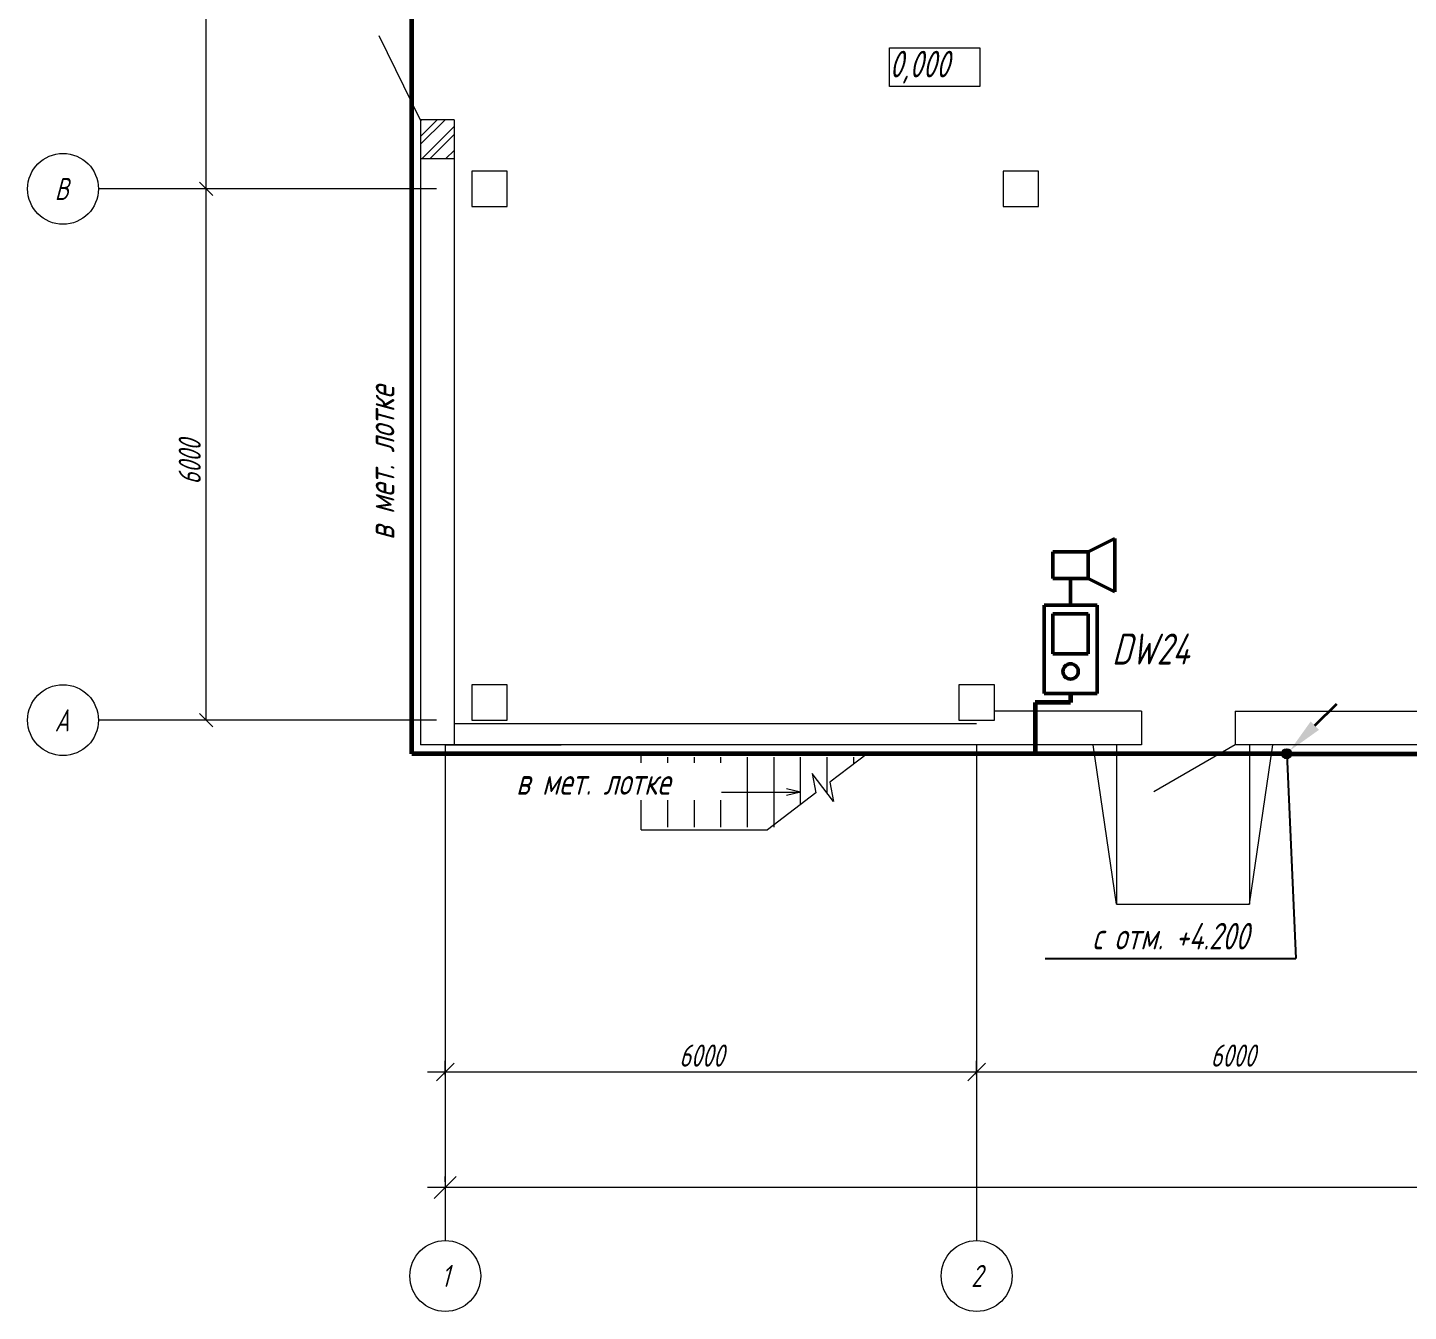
# Model space of a CAD drawing. Header units: millimetres. Extents: x 1337 to 8186, y 1899 to 5236.
# Drawn here: x 2015.3 to 2171.2, y 2461.1 to 2606.1 of the extents above; entities that cross this region are included whole.
import ezdxf
from ezdxf.enums import TextEntityAlignment as Align

# ---------------------------------------------------------------- set-up
doc = ezdxf.new("R2010")
doc.units = ezdxf.units.MM
for name, color, linetype, lineweight in [('Линия связи (Вновь)', 3, 'Continuous', 60), ('Связь', 84, 'Continuous', 50), ('Строительный', 251, 'Continuous', 13), ('Текст', 2, 'Continuous', 25), ('Элемент эл. схем', 7, 'Continuous', 35)]:
    doc.layers.add(name, color=color, linetype=linetype, lineweight=lineweight)
doc.styles.add('Simplex', font='simplex.shx', dxfattribs={"width": 0.7, "oblique": 15})

# ---------------------------------------------------------------- blocks, each defined once
blk = doc.blocks.new('A$C178B2837')
at = {"layer": 'Строительный', "ltscale": 100}
for p, q in [((20.18, 279.71), (20.18, 339.71)), ((39.66, 297.03), (44.34, 287.52)), ((97.32, 295.63), (107.51, 295.63)), ((97.32, 291.26), (97.32, 295.63)), ((107.51, 295.63), (107.51, 291.26)), ((107.51, 291.26), (97.32, 291.26)), ((48.16, 287.52), (44.34, 287.52)), ((44.36, 287.52), (44.36, 216.91)), ((44.36, 285.63), (46.25, 287.52)), ((44.36, 287.43), (44.46, 287.52)), ((44.36, 284.74), (47.15, 287.52)), ((48.16, 287.52), (48.16, 216.91)), ((44.55, 283.12), (48.16, 286.74)), ((45.44, 283.12), (48.16, 285.84)), ((47.24, 283.12), (48.16, 284.05)), ((44.36, 283.12), (48.16, 283.12)), ((48.14, 283.12), (48.16, 283.15)), ((54.16, 281.71), (50.16, 281.71)), ((50.16, 281.71), (50.16, 277.71)), ((54.16, 277.71), (54.16, 281.71)), ((114.16, 281.71), (110.16, 281.71)), ((110.16, 281.71), (110.16, 277.71)), ((114.16, 277.71), (114.16, 281.71)), ((46.16, 279.71), (8, 279.71)), ((20.93, 278.96), (19.43, 280.46)), ((19.43, 280.46), (20.93, 278.96)), ((19.88, 279.71), (19.68, 279.71)), ((19.88, 279.71), (19.68, 279.71)), ((20.18, 219.71), (20.18, 279.71)), ((50.16, 277.71), (54.16, 277.71)), ((110.16, 277.71), (114.16, 277.71)), ((54.16, 223.71), (50.16, 223.71)), ((50.16, 223.71), (50.16, 219.71)), ((54.16, 219.71), (54.16, 223.71)), ((109.16, 223.71), (105.16, 223.71)), ((105.16, 223.71), (105.16, 219.71)), ((109.16, 219.71), (109.16, 223.71)), ((19.43, 220.46), (20.93, 218.96)), ((125.76, 220.71), (109.16, 220.71)), ((109.16, 219.71), (109.16, 220.71)), ((109.16, 219.71), (109.16, 220.71)), ((125.76, 220.71), (125.76, 216.91)), ((136.36, 220.71), (136.36, 216.91)), ((136.36, 220.71), (160.16, 220.71)), ((46.16, 219.71), (8, 219.71)), ((19.88, 219.71), (19.68, 219.71)), ((107.16, 219.31), (48.16, 219.31)), ((50.16, 219.71), (54.16, 219.71)), ((105.16, 219.71), (109.16, 219.71)), ((125.76, 216.91), (44.36, 216.91)), ((47.16, 216.91), (60.23, 216.91)), ((47.16, 216.91), (47.16, 160.94)), ((107.16, 216.91), (107.16, 160.94)), ((122.97, 198.91), (120.31, 216.91)), ((122.97, 216.91), (122.97, 198.91)), ((136.36, 216.91), (127.18, 211.61)), ((180.26, 216.91), (136.36, 216.91)), ((137.97, 216.91), (137.97, 198.91)), ((137.97, 198.91), (140.62, 216.91)), ((69.29, 212.18), (69.29, 215.83)), ((69.29, 215.83), (94.69, 215.83)), ((72.29, 207.63), (72.29, 215.53)), ((75.29, 207.63), (75.29, 215.53)), ((78.29, 207.63), (78.29, 215.53)), ((81.29, 207.63), (81.29, 215.53)), ((84.29, 207.63), (84.29, 215.53)), ((87.29, 210.19), (87.29, 215.53)), ((90.29, 211.44), (90.29, 215.53)), ((94.94, 216.02), (90.59, 212.7)), ((93.29, 214.77), (93.29, 215.53)), ((91.01, 210.51), (88.58, 213.69)), ((88.58, 213.69), (89, 211.49)), ((90.59, 212.7), (91.01, 210.51)), ((69.29, 207.33), (69.29, 210.98)), ((69.89, 211.58), (87.29, 211.58)), ((89, 211.49), (83.54, 207.33)), ((87.29, 211.58), (85.68, 211.95)), ((87.29, 211.58), (85.68, 211.2)), ((69.29, 207.33), (83.54, 207.33)), ((122.97, 198.91), (137.97, 198.91)), ((48.16, 180.98), (46.16, 178.98)), ((47.16, 179.6), (47.16, 181.23)), ((108.16, 180.98), (106.16, 178.98)), ((106.16, 178.98), (108.16, 180.98)), ((107.16, 179.6), (107.16, 181.23)), ((107.16, 179.6), (107.16, 181.23)), ((45.16, 179.98), (109.16, 179.98)), ((105.16, 179.98), (169.16, 179.98)), ((657.16, 166.94), (45.16, 166.94)), ((48.41, 168.19), (45.91, 165.69)), ((47.16, 167.57), (47.16, 168.19))]:
    blk.add_line(p, q, dxfattribs=at)
for centre, radius in [((4, 279.71), 4), ((4, 219.71), 4), ((69.29, 211.58), 0.6), ((47.16, 156.94), 4), ((107.16, 156.94), 4)]:
    blk.add_circle(centre, radius, dxfattribs=at)
at = {"layer": 'Строительный', "ltscale": 100, "style": 'Simplex', "oblique": 15, "width": 0.7}
for s, height, p in [('0,000', 3, (97.32, 292.3)), ('В', 2.5, (3.06, 278.44)), ('А', 2.5, (3.06, 218.44)), ('6000', 2.5, (73.57, 180.58)), ('6000', 2.5, (133.57, 180.58))]:
    blk.add_text(s, height=height, dxfattribs=at).set_placement(p)
blk.add_text('6000', height=2.5, rotation=90, dxfattribs=at).set_placement((19.56, 246.31))
for s, p in [('1', (47.16, 156.94)), ('2', (107.16, 156.94))]:
    blk.add_text(s, height=2.5, dxfattribs=at).set_placement(p, align=Align.MIDDLE_CENTER)
blk = doc.blocks.new('A$C20EB2E6C')
at = {"layer": 'Связь'}
for p, q in [((8, 17.5), (5, 16)), ((8, 11.5), (8, 17.5)), ((1, 13), (1, 16)), ((1, 16), (5, 16)), ((5, 16), (5, 13)), ((5, 13), (1, 13)), ((3, 13), (3, 10)), ((8, 11.5), (5, 13)), ((0, 0), (0, 10)), ((0, 10), (6, 10)), ((6, 10), (6, 0)), ((1, 4.5), (1, 9)), ((1, 9), (5, 9)), ((5, 9), (5, 4.5)), ((5, 4.5), (1, 4.5)), ((6, 0), (0, 0))]:
    blk.add_line(p, q, dxfattribs=at)
blk.add_circle((3, 2.5), 0.868, dxfattribs=at)

msp = doc.modelspace()

# ---------------------------------------------------------------- hatches: boundary and pattern name
at = {"layer": 'Элемент эл. схем'}
h = msp.add_hatch(color=256, dxfattribs=at)
h.dxf.hatch_style = 1
h.paths.add_polyline_path([(2158, 2524.11, 1), (2157, 2524.11, 1)])

# ---------------------------------------------------------------- linework, layer by layer
at = {"layer": 'Линия связи (Вновь)'}
for p, q in [((2058.7, 2524.11), (2058.7, 2711.71)), ((2133.1, 2530.91), (2133.1, 2529.91)), ((2133.1, 2529.91), (2129.1, 2529.91)), ((2129.1, 2529.91), (2129.1, 2524.11)), ((2157.5, 2524.11), (2058.7, 2524.11)), ((2157.5, 2524.11), (2249.5, 2524.11))]:
    msp.add_line(p, q, dxfattribs=at)
at = {"layer": 'Текст', "ltscale": 100}
for p in [(2157.5, 2524.11), (2130.22, 2501.01)]:
    msp.add_line(p, (2158.52, 2501.01), dxfattribs=at)
at = {"layer": 'Элемент эл. схем'}
msp.add_line((2160.68, 2527.29), (2163.15, 2529.77), dxfattribs=at)
msp.add_circle((2157.5, 2524.11), 0.5, dxfattribs=at)
msp.add_solid([(2160.21, 2527.76), (2161.15, 2526.82), (2157.85, 2524.46)], dxfattribs=at)

# ---------------------------------------------------------------- block references
at = {"layer": 'Линия связи (Вновь)'}
msp.add_blockref('A$C178B2837', (2015.33, 2308.2), dxfattribs=at)
at = {"layer": 'Связь'}
msp.add_blockref('A$C20EB2E6C', (2130.1, 2530.91), dxfattribs=at)

# ---------------------------------------------------------------- texts
at = {"layer": 'Текст', "ltscale": 100, "insert": (2144.37, 2502.01), "char_height": 3, "attachment_point": 8, "style": 'Simplex'}
msp.add_mtext_dynamic_manual_height_columns('с отм. +4.200', width=27.0901, gutter_width=12.5, heights=[0], dxfattribs=at)

# ---------------------------------------------------------------- next in the draw order: texts
at = {"layer": 'Текст', "ltscale": 100, "insert": (2056.75, 2556.95), "char_height": 3, "attachment_point": 8, "rotation": 90, "style": 'Simplex', "bg_fill": 3, "box_fill_scale": 1.2, "bg_fill_color": 256, "bg_fill_transparency": 0}
msp.add_mtext_dynamic_manual_height_columns('в мет. лотке', width=27.7638, gutter_width=12.5, heights=[0], dxfattribs=at)
at = {"layer": 'Текст', "lineweight": 30, "insert": (2142.12, 2535.94), "char_height": 3.5, "attachment_point": 5, "style": 'Simplex', "bg_fill": 3, "box_fill_scale": 1.1, "bg_fill_color": 256, "bg_fill_transparency": 0}
msp.add_mtext_dynamic_manual_height_columns('DW24', width=8.7073, gutter_width=2253.66, heights=[0], dxfattribs=at)
at = {"layer": 'Текст', "ltscale": 100, "insert": (2079.18, 2519.48), "char_height": 3, "attachment_point": 8, "style": 'Simplex', "bg_fill": 3, "box_fill_scale": 1.2, "bg_fill_color": 256, "bg_fill_transparency": 0}
msp.add_mtext_dynamic_manual_height_columns('в мет. лотке', width=27.7638, gutter_width=12.5, heights=[0], dxfattribs=at)

doc.saveas('drawing.dxf')
